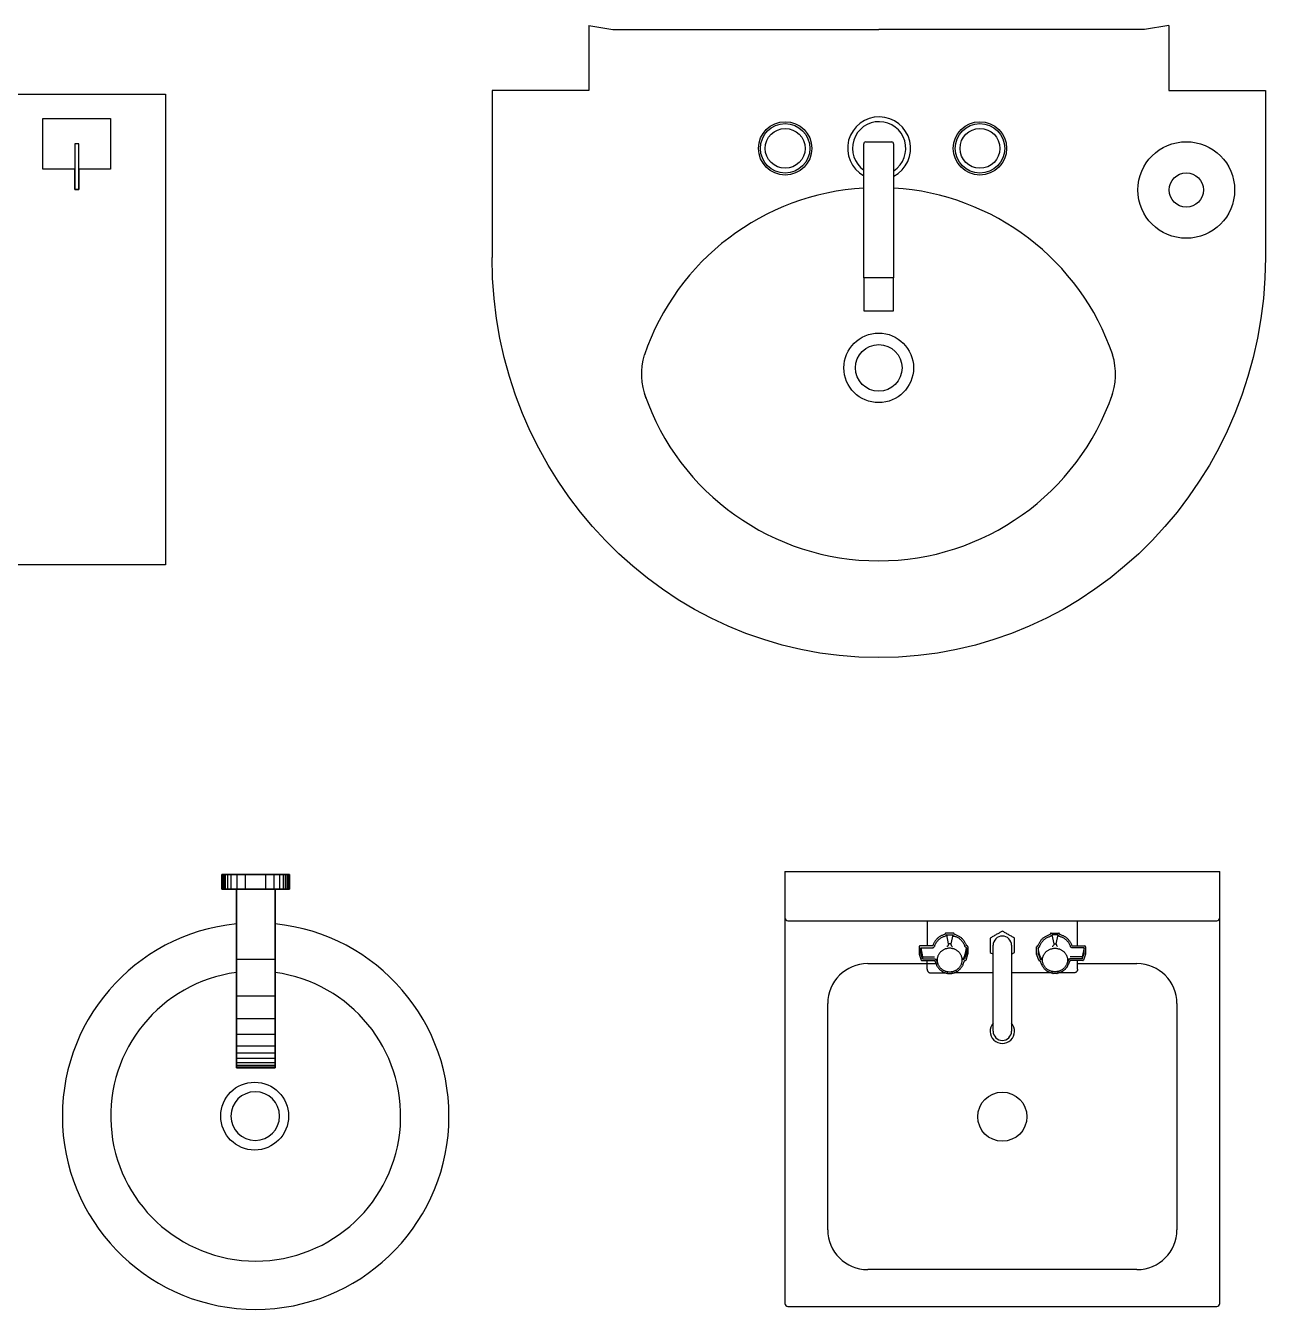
# Model space of a CAD drawing. Header units: inches. Extents: x -4148 to 3543, y 10663 to 18025.
# Drawn here: x 93 to 1376, y 15869 to 17198 of the extents above; entities that cross this region are included whole.
import ezdxf

# ---------------------------------------------------------------- set-up
doc = ezdxf.new("R2010")
doc.units = ezdxf.units.IN
doc.header["$MEASUREMENT"] = 0
doc.layers.add('freecads.com', color=7, linetype='Continuous')

msp = doc.modelspace()

# ---------------------------------------------------------------- linework, layer by layer
at = {"layer": 'freecads.com'}
for p, q in [((676, 17197.7), (701, 17193.7)), ((676, 17197.7), (676, 17130.7)), ((676, 17197.7), (701, 17193.7)), ((676, 17197.7), (676, 17130.7)), ((676, 17197.7), (701, 17193.7)), ((676, 17197.7), (676, 17130.7)), ((676, 17197.7), (701, 17193.7)), ((676, 17197.7), (676, 17130.7)), ((701, 17193.7), (976, 17193.7)), ((701, 17193.7), (976, 17193.7)), ((701, 17193.7), (976, 17193.7)), ((701, 17193.7), (976, 17193.7)), ((1251, 17193.7), (976, 17193.7)), ((1251, 17193.7), (976, 17193.7)), ((1251, 17193.7), (976, 17193.7)), ((1251, 17193.7), (976, 17193.7)), ((1276, 17197.7), (1251, 17193.7)), ((1276, 17197.7), (1251, 17193.7)), ((1276, 17197.7), (1251, 17193.7)), ((1276, 17197.7), (1251, 17193.7)), ((1276, 17197.7), (1276, 17130.7)), ((1276, 17197.7), (1276, 17130.7)), ((1276, 17197.7), (1276, 17130.7)), ((1276, 17197.7), (1276, 17130.7)), ((-1456.7, 17126.7), (238, 17126.7)), ((238, 17126.7), (238, 16639.5)), ((576, 17130.7), (576, 16957.6)), ((676, 17130.7), (576, 17130.7)), ((576, 17130.7), (576, 16957.6)), ((676, 17130.7), (576, 17130.7)), ((576, 17130.7), (576, 16957.6)), ((676, 17130.7), (576, 17130.7)), ((576, 17130.7), (576, 16957.6)), ((676, 17130.7), (576, 17130.7)), ((1276, 17130.7), (1376, 17130.7)), ((1276, 17130.7), (1376, 17130.7)), ((1276, 17130.7), (1376, 17130.7)), ((1276, 17130.7), (1376, 17130.7)), ((1376, 17130.7), (1376, 16957.6)), ((1376, 17130.7), (1376, 16957.6)), ((1376, 17130.7), (1376, 16957.6)), ((1376, 17130.7), (1376, 16957.6)), ((111.3, 17049.2, 0), (111.3, 17101.7, 0)), ((111.3, 17101.7, 0), (181.3, 17101.7, 0)), ((111.3, 17049.2, 0), (111.3, 17101.7, 0)), ((111.3, 17101.7, 0), (181.3, 17101.7, 0)), ((181.3, 17101.7, 0), (181.3, 17049.2, 0)), ((181.3, 17101.7, 0), (181.3, 17049.2, 0)), ((148.4, 17075.4, 0), (144.2, 17075.4, 0)), ((144.2, 17075.4, 0), (144.2, 17028.2, 0)), ((148.4, 17028.2, 0), (148.4, 17075.4, 0)), ((960.5, 16936.7), (960.5, 17075.4)), ((960.5, 16936.7), (960.5, 17075.4)), ((960.5, 16936.7), (960.5, 17075.4)), ((960.5, 16936.7), (960.5, 17075.4)), ((962.5, 17077.4), (989.4, 17077.4)), ((962.5, 17077.4), (989.4, 17077.4)), ((962.5, 17077.4), (989.4, 17077.4)), ((962.5, 17077.4), (989.4, 17077.4)), ((991.4, 17075.4), (991.4, 16936.7)), ((991.4, 17075.4), (991.4, 16936.7)), ((991.4, 17075.4), (991.4, 16936.7)), ((991.4, 17075.4), (991.4, 16936.7)), ((144.2, 17049.2, 0), (111.3, 17049.2, 0)), ((144.2, 17049.2, 0), (111.3, 17049.2, 0)), ((144.2, 17028.2, 0), (144.2, 17049.2, 0)), ((181.3, 17049.2, 0), (148.4, 17049.2, 0)), ((148.4, 17049.2, 0), (148.4, 17028.2, 0)), ((181.3, 17049.2, 0), (148.4, 17049.2, 0)), ((148.4, 17028.2, 0), (144.2, 17028.2, 0)), ((144.2, 17028.2, 0), (148.4, 17028.2, 0)), ((991.4, 16936.7), (960.5, 16936.7)), ((991.4, 16936.7), (960.5, 16936.7)), ((960.5, 16936.7), (960.5, 16902.7)), ((991.4, 16936.7), (960.5, 16936.7)), ((991.4, 16936.7), (960.5, 16936.7)), ((960.5, 16936.7), (960.5, 16902.7)), ((991.4, 16936.7), (960.5, 16936.7)), ((991.4, 16936.7), (960.5, 16936.7)), ((960.5, 16936.7), (960.5, 16902.7)), ((991.4, 16936.7), (960.5, 16936.7)), ((991.4, 16936.7), (960.5, 16936.7)), ((960.5, 16936.7), (960.5, 16902.7)), ((991.4, 16902.7), (991.4, 16936.7)), ((991.4, 16902.7), (991.4, 16936.7)), ((991.4, 16902.7), (991.4, 16936.7)), ((991.4, 16902.7), (991.4, 16936.7)), ((960.5, 16902.7), (991.4, 16902.7)), ((960.5, 16902.7), (991.4, 16902.7)), ((960.5, 16902.7), (991.4, 16902.7)), ((960.5, 16902.7), (991.4, 16902.7)), ((238, 16639.5), (-1456.7, 16639.5)), ((296.4, 16319.1), (296.4, 16304.1)), ((366.4, 16319.1), (296.4, 16319.1)), ((296.4, 16304.1), (296.4, 16319.1)), ((296.6, 16304.1), (296.6, 16319.1)), ((296.8, 16304.1), (296.8, 16319.1)), ((297.2, 16304.1), (297.2, 16319.1)), ((297.8, 16304.1), (297.8, 16319.1)), ((298.7, 16304.1), (298.7, 16319.1)), ((300.3, 16304.1), (300.3, 16319.1)), ((302.6, 16304.1), (302.6, 16319.1)), ((306.2, 16304.1), (306.2, 16319.1)), ((312.2, 16304.1), (312.2, 16319.1)), ((320.9, 16304.1), (320.9, 16319.1)), ((341.8, 16304.1), (341.8, 16319.1)), ((350.5, 16304.1), (350.5, 16319.1)), ((356.5, 16304.1), (356.5, 16319.1)), ((360.1, 16304.1), (360.1, 16319.1)), ((362.4, 16304.1), (362.4, 16319.1)), ((364, 16304.1), (364, 16319.1)), ((364.9, 16304.1), (364.9, 16319.1)), ((365.5, 16304.1), (365.5, 16319.1)), ((365.9, 16304.1), (365.9, 16319.1)), ((366.1, 16304.1), (366.1, 16319.1)), ((366.3, 16304.1), (366.3, 16319.1)), ((366.4, 16304.1), (366.4, 16319.1)), ((878.9, 16322.1), (1328.9, 16322.1)), ((878.9, 16322.1), (878.9, 15875.3)), ((1328.9, 15875.3), (1328.9, 16322.1)), ((296.4, 16304.1), (366.4, 16304.1)), ((351.4, 16304.1), (311.4, 16304.1)), ((311.4, 16304.1), (311.4, 16119.1)), ((351.4, 16119.1), (351.4, 16304.1)), ((882.1, 16271.3), (1325.7, 16271.3)), ((1026.1, 16271.3), (1026.1, 16264.3)), ((1026.1, 16264.3), (1026.1, 16245.2)), ((1181.7, 16264.3), (1181.7, 16271.3)), ((1181.7, 16245.2), (1181.7, 16264.3)), ((1033.4, 16248.7), (1033, 16248.1)), ((1033.7, 16249.3), (1033.4, 16248.7)), ((1034.1, 16249.9), (1033.7, 16249.3)), ((1034.5, 16250.5), (1034.1, 16249.9)), ((1034.9, 16251), (1034.5, 16250.5)), ((1035.4, 16251.6), (1034.9, 16251)), ((1035.4, 16248.7), (1035.1, 16248.1)), ((1035.9, 16252.1), (1035.4, 16251.6)), ((1035.9, 16249.2), (1035.4, 16248.7)), ((1036.4, 16252.6), (1035.9, 16252.1)), ((1036.3, 16249.8), (1035.9, 16249.2)), ((1036.8, 16250.3), (1036.3, 16249.8)), ((1036.9, 16253.1), (1036.4, 16252.6)), ((1037.2, 16250.9), (1036.8, 16250.3)), ((1037.4, 16253.6), (1036.9, 16253.1)), ((1037.8, 16251.4), (1037.2, 16250.9)), ((1038, 16254), (1037.4, 16253.6)), ((1038.3, 16251.9), (1037.8, 16251.4)), ((1038.6, 16254.5), (1038, 16254)), ((1038.9, 16252.3), (1038.3, 16251.9)), ((1039.2, 16254.9), (1038.6, 16254.5)), ((1039.4, 16252.8), (1038.9, 16252.3)), ((1039.8, 16255.2), (1039.2, 16254.9)), ((1040, 16253.2), (1039.4, 16252.8)), ((1040.4, 16255.6), (1039.8, 16255.2)), ((1040.7, 16253.5), (1040, 16253.2)), ((1041.1, 16255.9), (1040.4, 16255.6)), ((1041.3, 16253.9), (1040.7, 16253.5)), ((1041.8, 16256.2), (1041.1, 16255.9)), ((1041.9, 16254.2), (1041.3, 16253.9)), ((1042.4, 16256.5), (1041.8, 16256.2)), ((1042.6, 16254.5), (1041.9, 16254.2)), ((1043.1, 16256.8), (1042.4, 16256.5)), ((1043.3, 16254.8), (1042.6, 16254.5)), ((1043.8, 16257), (1043.1, 16256.8)), ((1044, 16255.1), (1043.3, 16254.8)), ((1044.2, 16257.1), (1043.8, 16257)), ((1044.7, 16255.3), (1044, 16255.1)), ((1044.3, 16257.2), (1044.2, 16257.1)), ((1044.2, 16257.1), (1044.2, 16257.1)), ((1044.5, 16257.2), (1044.3, 16257.2)), ((1044.6, 16257.3), (1044.5, 16257.2)), ((1044.7, 16257.5), (1044.6, 16257.4)), ((1044.6, 16257.4), (1044.6, 16257.3)), ((1044.7, 16257.8), (1044.7, 16257.7)), ((1044.7, 16257.7), (1044.7, 16257.7)), ((1044.7, 16257.7), (1044.7, 16257.5)), ((1045, 16255.4), (1044.7, 16255.3)), ((1045.3, 16255.5), (1045, 16255.4)), ((1045.6, 16255.7), (1045.3, 16255.5)), ((1053.3, 16258.6), (1045.5, 16258.6)), ((1045.9, 16256), (1045.6, 16255.7)), ((1046.1, 16256.3), (1045.9, 16256)), ((1046.2, 16256.6), (1046.1, 16256.3)), ((1046.3, 16256.7), (1046.2, 16256.6)), ((1048.3, 16247.3), (1046.3, 16256.7)), ((1046.3, 16256.7), (1052.6, 16256.7)), ((1052.6, 16256.7), (1050.5, 16247.3)), ((1052.6, 16256.7), (1052.6, 16256.6)), ((1052.6, 16256.6), (1052.7, 16256.3)), ((1052.7, 16256.3), (1053, 16256)), ((1053, 16256), (1053.2, 16255.7)), ((1053.2, 16255.7), (1053.5, 16255.5)), ((1053.5, 16255.5), (1053.8, 16255.4)), ((1053.8, 16255.4), (1054.1, 16255.3)), ((1054.1, 16257.7), (1054.1, 16257.8)), ((1054.1, 16257.5), (1054.1, 16257.7)), ((1054.1, 16257.7), (1054.1, 16257.7)), ((1054.2, 16257.4), (1054.1, 16257.5)), ((1054.8, 16255.1), (1054.1, 16255.3)), ((1054.3, 16257.3), (1054.2, 16257.4)), ((1054.3, 16257.2), (1054.3, 16257.3)), ((1054.5, 16257.2), (1054.3, 16257.2)), ((1054.6, 16257.1), (1054.5, 16257.2)), ((1055.2, 16256.9), (1054.6, 16257.1)), ((1054.6, 16257.1), (1054.6, 16257.1)), ((1055.5, 16254.8), (1054.8, 16255.1)), ((1055.9, 16256.7), (1055.2, 16256.9)), ((1056.2, 16254.5), (1055.5, 16254.8)), ((1056.6, 16256.4), (1055.9, 16256.7)), ((1056.9, 16254.2), (1056.2, 16254.5)), ((1057.2, 16256.1), (1056.6, 16256.4)), ((1057.5, 16253.9), (1056.9, 16254.2)), ((1057.9, 16255.8), (1057.2, 16256.1)), ((1058.2, 16253.5), (1057.5, 16253.9)), ((1058.5, 16255.5), (1057.9, 16255.8)), ((1058.8, 16253.2), (1058.2, 16253.5)), ((1059.2, 16255.1), (1058.5, 16255.5)), ((1059.4, 16252.8), (1058.8, 16253.2)), ((1059.8, 16254.8), (1059.2, 16255.1)), ((1060, 16252.3), (1059.4, 16252.8)), ((1060.4, 16254.3), (1059.8, 16254.8)), ((1060.5, 16251.9), (1060, 16252.3)), ((1060.9, 16253.9), (1060.4, 16254.3)), ((1061.1, 16251.4), (1060.5, 16251.9)), ((1061.5, 16253.5), (1060.9, 16253.9)), ((1061.6, 16250.9), (1061.1, 16251.4)), ((1062, 16253), (1061.5, 16253.5)), ((1062.1, 16250.3), (1061.6, 16250.9)), ((1062.6, 16252.5), (1062, 16253)), ((1062.5, 16249.8), (1062.1, 16250.3)), ((1063, 16249.2), (1062.5, 16249.8)), ((1063.1, 16252), (1062.6, 16252.5)), ((1063.4, 16248.7), (1063, 16249.2)), ((1063.5, 16251.5), (1063.1, 16252)), ((1063.7, 16248.1), (1063.4, 16248.7)), ((1064, 16250.9), (1063.5, 16251.5)), ((1064.4, 16250.3), (1064, 16250.9)), ((1064.8, 16249.8), (1064.4, 16250.3)), ((1065.2, 16249.2), (1064.8, 16249.8)), ((1065.5, 16248.6), (1065.2, 16249.2)), ((1065.9, 16247.9), (1065.5, 16248.6)), ((1091.9, 16253.7), (1091.2, 16253.2)), ((1091.2, 16253.2), (1091.2, 16245.9)), ((1092.7, 16254.1), (1091.9, 16253.7)), ((1093.5, 16254.6), (1092.7, 16254.1)), ((1094.2, 16255), (1093.5, 16254.6)), ((1095.1, 16255.5), (1094.2, 16255)), ((1095.9, 16256), (1095.1, 16255.5)), ((1096.7, 16256.4), (1095.9, 16256)), ((1097.5, 16256.9), (1096.7, 16256.4)), ((1098.3, 16257.4), (1097.5, 16256.9)), ((1099.1, 16257.8), (1098.3, 16257.4)), ((1099.8, 16258.2), (1099.1, 16257.8)), ((1100.5, 16258.6), (1099.8, 16258.2)), ((1101.2, 16259), (1100.5, 16258.6)), ((1101.9, 16259.4), (1101.2, 16259)), ((1102.6, 16259.8), (1101.9, 16259.4)), ((1103.9, 16260.6), (1102.6, 16259.8)), ((1104.6, 16260.1), (1103.9, 16260.6)), ((1105.4, 16259.7), (1104.6, 16260.1)), ((1106.2, 16259.3), (1105.4, 16259.7)), ((1106.9, 16258.8), (1106.2, 16259.3)), ((1107.8, 16258.3), (1106.9, 16258.8)), ((1108.6, 16257.9), (1107.8, 16258.3)), ((1109.4, 16257.4), (1108.6, 16257.9)), ((1110.2, 16256.9), (1109.4, 16257.4)), ((1111, 16256.4), (1110.2, 16256.9)), ((1111.8, 16256), (1111, 16256.4)), ((1112.5, 16255.6), (1111.8, 16256)), ((1113.2, 16255.2), (1112.5, 16255.6)), ((1113.9, 16254.8), (1113.2, 16255.2)), ((1114.6, 16254.4), (1113.9, 16254.8)), ((1115.3, 16254), (1114.6, 16254.4)), ((1116.6, 16253.2), (1115.3, 16254)), ((1116.6, 16245.9), (1116.6, 16253.2)), ((1141.9, 16247.9), (1142.2, 16248.6)), ((1142.2, 16248.6), (1142.6, 16249.2)), ((1142.6, 16249.2), (1143, 16249.8)), ((1143, 16249.8), (1143.4, 16250.3)), ((1143.4, 16250.3), (1143.8, 16250.9)), ((1143.8, 16250.9), (1144.2, 16251.5)), ((1144, 16248.1), (1144.4, 16248.7)), ((1144.2, 16251.5), (1144.7, 16252)), ((1144.4, 16248.7), (1144.8, 16249.2)), ((1144.7, 16252), (1145.2, 16252.5)), ((1144.8, 16249.2), (1145.3, 16249.8)), ((1145.2, 16252.5), (1145.7, 16253)), ((1145.3, 16249.8), (1145.7, 16250.3)), ((1145.7, 16253), (1146.3, 16253.5)), ((1145.7, 16250.3), (1146.2, 16250.9)), ((1146.2, 16250.9), (1146.7, 16251.4)), ((1146.3, 16253.5), (1146.8, 16253.9)), ((1146.7, 16251.4), (1147.3, 16251.9)), ((1146.8, 16253.9), (1147.4, 16254.3)), ((1147.3, 16251.9), (1147.8, 16252.3)), ((1147.4, 16254.3), (1148, 16254.8)), ((1147.8, 16252.3), (1148.4, 16252.8)), ((1148, 16254.8), (1148.6, 16255.1)), ((1148.4, 16252.8), (1149, 16253.2)), ((1148.6, 16255.1), (1149.3, 16255.5)), ((1149, 16253.2), (1149.6, 16253.5)), ((1149.3, 16255.5), (1149.9, 16255.8)), ((1149.6, 16253.5), (1150.3, 16253.9)), ((1149.9, 16255.8), (1150.6, 16256.1)), ((1150.3, 16253.9), (1150.9, 16254.2)), ((1150.6, 16256.1), (1151.2, 16256.4)), ((1150.9, 16254.2), (1151.6, 16254.5)), ((1151.2, 16256.4), (1151.9, 16256.7)), ((1151.6, 16254.5), (1152.3, 16254.8)), ((1151.9, 16256.7), (1152.6, 16256.9)), ((1152.3, 16254.8), (1153, 16255.1)), ((1152.6, 16256.9), (1153.2, 16257.1)), ((1153, 16255.1), (1153.7, 16255.3)), ((1153.2, 16257.1), (1153.3, 16257.2)), ((1153.2, 16257.1), (1153.2, 16257.1)), ((1153.3, 16257.2), (1153.4, 16257.2)), ((1153.4, 16257.2), (1153.5, 16257.3)), ((1153.5, 16257.3), (1153.6, 16257.4)), ((1153.6, 16257.4), (1153.7, 16257.5)), ((1153.7, 16257.7), (1153.7, 16257.8)), ((1153.7, 16257.5), (1153.7, 16257.7)), ((1153.7, 16257.7), (1153.7, 16257.7)), ((1154, 16255.4), (1153.7, 16255.3)), ((1154.2, 16255.5), (1154, 16255.4)), ((1154.5, 16255.7), (1154.2, 16255.5)), ((1154.4, 16258.6), (1162.3, 16258.6)), ((1154.8, 16256), (1154.5, 16255.7)), ((1155, 16256.3), (1154.8, 16256)), ((1155.2, 16256.6), (1155, 16256.3)), ((1155.2, 16256.7), (1157.3, 16247.3)), ((1161.5, 16256.7), (1155.2, 16256.7)), ((1155.2, 16256.7), (1155.2, 16256.6)), ((1159.5, 16247.3), (1161.5, 16256.7)), ((1161.5, 16256.7), (1161.5, 16256.6)), ((1161.5, 16256.6), (1161.7, 16256.3)), ((1161.7, 16256.3), (1161.9, 16256)), ((1161.9, 16256), (1162.2, 16255.7)), ((1162.2, 16255.7), (1162.5, 16255.5)), ((1162.5, 16255.5), (1162.8, 16255.4)), ((1162.8, 16255.4), (1163.1, 16255.3)), ((1163.1, 16257.8), (1163.1, 16257.7)), ((1163.1, 16257.7), (1163.1, 16257.7)), ((1163.1, 16257.7), (1163.1, 16257.5)), ((1163.1, 16257.5), (1163.1, 16257.4)), ((1163.1, 16257.4), (1163.2, 16257.3)), ((1163.1, 16255.3), (1163.8, 16255.1)), ((1163.2, 16257.3), (1163.3, 16257.2)), ((1163.3, 16257.2), (1163.4, 16257.2)), ((1163.4, 16257.2), (1163.6, 16257.1)), ((1163.6, 16257.1), (1164, 16257)), ((1163.6, 16257.1), (1163.6, 16257.1)), ((1163.8, 16255.1), (1164.5, 16254.8)), ((1164, 16257), (1164.7, 16256.8)), ((1164.5, 16254.8), (1165.2, 16254.5)), ((1164.7, 16256.8), (1165.3, 16256.5)), ((1165.2, 16254.5), (1165.8, 16254.2)), ((1165.3, 16256.5), (1166, 16256.2)), ((1165.8, 16254.2), (1166.5, 16253.9)), ((1166, 16256.2), (1166.7, 16255.9)), ((1166.5, 16253.9), (1167.1, 16253.5)), ((1166.7, 16255.9), (1167.3, 16255.6)), ((1167.1, 16253.5), (1167.7, 16253.2)), ((1167.3, 16255.6), (1168, 16255.2)), ((1167.7, 16253.2), (1168.3, 16252.8)), ((1168, 16255.2), (1168.6, 16254.9)), ((1168.3, 16252.8), (1168.9, 16252.3)), ((1168.6, 16254.9), (1169.2, 16254.5)), ((1168.9, 16252.3), (1169.5, 16251.9)), ((1169.2, 16254.5), (1169.8, 16254)), ((1169.5, 16251.9), (1170, 16251.4)), ((1169.8, 16254), (1170.3, 16253.6)), ((1170, 16251.4), (1170.5, 16250.9)), ((1170.3, 16253.6), (1170.9, 16253.1)), ((1170.5, 16250.9), (1171, 16250.3)), ((1170.9, 16253.1), (1171.4, 16252.6)), ((1171, 16250.3), (1171.5, 16249.8)), ((1171.4, 16252.6), (1171.9, 16252.1)), ((1171.5, 16249.8), (1171.9, 16249.2)), ((1171.9, 16252.1), (1172.4, 16251.6)), ((1171.9, 16249.2), (1172.3, 16248.7)), ((1172.3, 16248.7), (1172.7, 16248.1)), ((1172.4, 16251.6), (1172.8, 16251)), ((1172.8, 16251), (1173.3, 16250.5)), ((1173.3, 16250.5), (1173.7, 16249.9)), ((1173.7, 16249.9), (1174.1, 16249.3)), ((1174.1, 16249.3), (1174.4, 16248.7)), ((1174.4, 16248.7), (1174.8, 16248.1)), ((1017.7, 16244.4), (1017.7, 16237)), ((1017.8, 16236.8), (1019.9, 16230.6)), ((1031.3, 16245.2), (1018.5, 16245.2)), ((1019.4, 16243.3), (1031.4, 16243.3)), ((1019.4, 16243.3), (1021.3, 16233.8)), ((1019.4, 16237.6), (1019.4, 16243.3)), ((1021.3, 16231.8), (1019.4, 16237.6)), ((1031.4, 16245.2), (1031.3, 16245.2)), ((1031.5, 16245.2), (1031.4, 16245.2)), ((1031.4, 16243.3), (1031.8, 16243.3)), ((1031.6, 16245.2), (1031.5, 16245.2)), ((1031.8, 16245.3), (1031.6, 16245.2)), ((1031.9, 16245.4), (1031.8, 16245.3)), ((1031.8, 16243.3), (1032.2, 16243.4)), ((1032, 16245.6), (1031.9, 16245.5)), ((1031.9, 16245.5), (1031.9, 16245.4)), ((1032.2, 16246.2), (1032, 16245.6)), ((1032, 16245.6), (1032, 16245.6)), ((1032.4, 16246.8), (1032.2, 16246.2)), ((1032.2, 16243.4), (1032.5, 16243.6)), ((1032.7, 16247.5), (1032.4, 16246.8)), ((1032.5, 16243.6), (1032.8, 16243.8)), ((1033, 16248.1), (1032.7, 16247.5)), ((1032.8, 16243.8), (1033.1, 16244)), ((1033.1, 16244), (1033.4, 16244.3)), ((1033.4, 16244.3), (1033.5, 16244.6)), ((1033.5, 16244.6), (1033.6, 16244.8)), ((1033.8, 16245.5), (1033.6, 16244.8)), ((1034.1, 16246.2), (1033.8, 16245.5)), ((1034.4, 16246.8), (1034.1, 16246.2)), ((1034.7, 16247.4), (1034.4, 16246.8)), ((1035.1, 16248.1), (1034.7, 16247.4)), ((1037.2, 16234.9), (1037, 16234.3)), ((1037.5, 16235.4), (1037.2, 16234.9)), ((1037.8, 16236), (1037.5, 16235.4)), ((1038.1, 16236.6), (1037.8, 16236)), ((1038.4, 16237.1), (1038.1, 16236.6)), ((1038.8, 16237.6), (1038.4, 16237.1)), ((1039.2, 16238.1), (1038.8, 16237.6)), ((1039.6, 16238.6), (1039.2, 16238.1)), ((1040, 16239), (1039.6, 16238.6)), ((1040.5, 16239.5), (1040, 16239)), ((1041, 16239.9), (1040.5, 16239.5)), ((1041.5, 16240.3), (1041, 16239.9)), ((1042, 16240.6), (1041.5, 16240.3)), ((1042.5, 16241), (1042, 16240.6)), ((1043.1, 16241.3), (1042.5, 16241)), ((1043.7, 16241.6), (1043.1, 16241.3)), ((1044.3, 16241.8), (1043.7, 16241.6)), ((1044.9, 16242.1), (1044.3, 16241.8)), ((1045.5, 16242.3), (1044.9, 16242.1)), ((1046.2, 16242.4), (1045.5, 16242.3)), ((1046.8, 16242.6), (1046.2, 16242.4)), ((1047, 16244.8), (1046.6, 16244.5)), ((1046.6, 16244.5), (1046.6, 16244.5)), ((1047.4, 16242.7), (1046.8, 16242.6)), ((1047.2, 16245.1), (1047, 16244.8)), ((1047.5, 16245.4), (1047.2, 16245.1)), ((1048.1, 16242.8), (1047.4, 16242.7)), ((1047.8, 16245.8), (1047.5, 16245.4)), ((1048, 16246.3), (1047.8, 16245.8)), ((1048.1, 16246.6), (1048, 16246.3)), ((1048.2, 16246.9), (1048.1, 16246.6)), ((1048.7, 16242.8), (1048.1, 16242.8)), ((1048.3, 16247.3), (1048.2, 16246.9)), ((1050.5, 16247.3), (1048.3, 16247.3)), ((1049.4, 16242.8), (1048.7, 16242.8)), ((1050.1, 16242.8), (1049.4, 16242.8)), ((1050.7, 16242.8), (1050.1, 16242.8)), ((1050.5, 16247.3), (1050.6, 16246.9)), ((1050.6, 16246.9), (1050.7, 16246.6)), ((1050.7, 16246.6), (1050.8, 16246.3)), ((1051.4, 16242.7), (1050.7, 16242.8)), ((1050.8, 16246.3), (1051, 16245.8)), ((1051, 16245.8), (1051.3, 16245.4)), ((1051.3, 16245.4), (1051.6, 16245.1)), ((1052, 16242.6), (1051.4, 16242.7)), ((1051.6, 16245.1), (1051.9, 16244.8)), ((1051.9, 16244.8), (1052.2, 16244.5)), ((1052.7, 16242.4), (1052, 16242.6)), ((1052.2, 16244.5), (1052.2, 16244.5)), ((1053.3, 16242.3), (1052.7, 16242.4)), ((1053.9, 16242.1), (1053.3, 16242.3)), ((1054.5, 16241.8), (1053.9, 16242.1)), ((1055.1, 16241.6), (1054.5, 16241.8)), ((1055.7, 16241.3), (1055.1, 16241.6)), ((1056.3, 16241), (1055.7, 16241.3)), ((1056.8, 16240.6), (1056.3, 16241)), ((1057.3, 16240.3), (1056.8, 16240.6)), ((1057.9, 16239.9), (1057.3, 16240.3)), ((1058.3, 16239.5), (1057.9, 16239.9)), ((1058.8, 16239), (1058.3, 16239.5)), ((1059.2, 16238.6), (1058.8, 16239)), ((1059.7, 16238.1), (1059.2, 16238.6)), ((1060, 16237.6), (1059.7, 16238.1)), ((1060.4, 16237.1), (1060, 16237.6)), ((1060.7, 16236.6), (1060.4, 16237.1)), ((1061, 16236), (1060.7, 16236.6)), ((1061.3, 16235.4), (1061, 16236)), ((1061.6, 16234.9), (1061.3, 16235.4)), ((1061.8, 16234.3), (1061.6, 16234.9)), ((1064.1, 16247.4), (1063.7, 16248.1)), ((1064.4, 16246.8), (1064.1, 16247.4)), ((1064.7, 16246.2), (1064.4, 16246.8)), ((1065, 16245.5), (1064.7, 16246.2)), ((1064.7, 16234.7), (1065, 16235.3)), ((1066.7, 16237.5), (1064.8, 16231.8)), ((1065.2, 16244.8), (1065, 16245.5)), ((1065, 16235.3), (1065.2, 16236)), ((1065.3, 16244.6), (1065.2, 16244.8)), ((1065.5, 16244.3), (1065.3, 16244.6)), ((1065.3, 16236.2), (1066, 16239.6)), ((1065.7, 16244), (1065.5, 16244.3)), ((1066, 16243.8), (1065.7, 16244)), ((1066.2, 16247.3), (1065.9, 16247.9)), ((1066.3, 16243.6), (1066, 16243.8)), ((1066, 16239.6), (1066.7, 16243.4)), ((1066.4, 16246.7), (1066.2, 16247.3)), ((1066.7, 16243.4), (1066.3, 16243.6)), ((1066.3, 16230.6), (1068.3, 16236.8)), ((1066.7, 16246), (1066.4, 16246.7)), ((1066.8, 16245.6), (1066.7, 16246)), ((1066.7, 16243.4), (1066.7, 16243.4)), ((1066.7, 16243.4), (1066.7, 16237.5)), ((1066.9, 16245.5), (1066.8, 16245.6)), ((1066.8, 16245.6), (1066.8, 16245.6)), ((1067, 16245.4), (1066.9, 16245.5)), ((1067.1, 16245.3), (1067, 16245.4)), ((1067.2, 16245.2), (1067.1, 16245.3)), ((1067.3, 16245.2), (1067.2, 16245.2)), ((1067.5, 16245.2), (1067.3, 16245.2)), ((1067.6, 16245.2), (1067.5, 16245.2)), ((1067.5, 16245.2), (1067.5, 16245.2)), ((1068.4, 16237), (1068.4, 16244.4)), ((1091.2, 16245.9), (1091.2, 16238.6)), ((1091.2, 16238.6), (1092.5, 16237.8)), ((1092.5, 16237.8), (1093.2, 16237.4)), ((1093.2, 16237.4), (1093.8, 16237)), ((1093.8, 16237), (1094.4, 16236.7)), ((1094.4, 16157), (1094.4, 16245.9)), ((1113.4, 16245.9), (1113.4, 16157)), ((1113.4, 16236.7), (1113.5, 16236.8)), ((1113.5, 16236.8), (1114.3, 16237.3)), ((1114.3, 16237.3), (1114.7, 16237.5)), ((1114.7, 16237.5), (1115.1, 16237.7)), ((1115.1, 16237.7), (1115.8, 16238.1)), ((1115.8, 16238.1), (1116.6, 16238.6)), ((1116.6, 16238.6), (1116.6, 16245.9)), ((1139.4, 16237), (1139.4, 16244.4)), ((1141.5, 16230.6), (1139.4, 16236.8)), ((1140.2, 16245.2), (1140.3, 16245.2)), ((1140.3, 16245.2), (1140.3, 16245.2)), ((1140.3, 16245.2), (1140.4, 16245.2)), ((1140.4, 16245.2), (1140.6, 16245.2)), ((1140.6, 16245.2), (1140.7, 16245.3)), ((1140.7, 16245.3), (1140.8, 16245.4)), ((1140.8, 16245.4), (1140.9, 16245.5)), ((1140.9, 16245.5), (1141, 16245.6)), ((1141, 16245.6), (1141.1, 16246)), ((1141, 16245.6), (1141, 16245.6)), ((1141, 16243.4), (1141.1, 16243.4)), ((1141.8, 16239.6), (1141, 16243.4)), ((1141, 16243.4), (1141, 16237.5)), ((1141, 16237.5), (1143, 16231.8)), ((1141.1, 16246), (1141.4, 16246.7)), ((1141.1, 16243.4), (1141.5, 16243.6)), ((1141.4, 16246.7), (1141.6, 16247.3)), ((1141.5, 16243.6), (1141.8, 16243.8)), ((1141.6, 16247.3), (1141.9, 16247.9)), ((1141.8, 16243.8), (1142.1, 16244)), ((1142.5, 16236.2), (1141.8, 16239.6)), ((1142.1, 16244), (1142.3, 16244.3)), ((1142.3, 16244.3), (1142.5, 16244.6)), ((1142.5, 16244.6), (1142.6, 16244.8)), ((1142.6, 16244.8), (1142.8, 16245.5)), ((1142.8, 16235.3), (1142.6, 16236)), ((1142.8, 16245.5), (1143.1, 16246.2)), ((1143.1, 16234.7), (1142.8, 16235.3)), ((1143.1, 16246.2), (1143.4, 16246.8)), ((1143.4, 16246.8), (1143.7, 16247.4)), ((1143.7, 16247.4), (1144, 16248.1)), ((1146, 16234.3), (1146.2, 16234.9)), ((1146.2, 16234.9), (1146.5, 16235.4)), ((1146.5, 16235.4), (1146.7, 16236)), ((1146.7, 16236), (1147, 16236.6)), ((1147, 16236.6), (1147.4, 16237.1)), ((1147.4, 16237.1), (1147.7, 16237.6)), ((1147.7, 16237.6), (1148.1, 16238.1)), ((1148.1, 16238.1), (1148.5, 16238.6)), ((1148.5, 16238.6), (1149, 16239)), ((1149, 16239), (1149.4, 16239.5)), ((1149.4, 16239.5), (1149.9, 16239.9)), ((1149.9, 16239.9), (1150.4, 16240.3)), ((1150.4, 16240.3), (1151, 16240.6)), ((1151, 16240.6), (1151.5, 16241)), ((1151.5, 16241), (1152.1, 16241.3)), ((1152.1, 16241.3), (1152.7, 16241.6)), ((1152.7, 16241.6), (1153.3, 16241.8)), ((1153.3, 16241.8), (1153.9, 16242.1)), ((1153.9, 16242.1), (1154.5, 16242.3)), ((1154.5, 16242.3), (1155.1, 16242.4)), ((1155.1, 16242.4), (1155.8, 16242.6)), ((1155.9, 16244.8), (1155.6, 16244.5)), ((1155.6, 16244.5), (1155.6, 16244.5)), ((1155.8, 16242.6), (1156.4, 16242.7)), ((1156.2, 16245.1), (1155.9, 16244.8)), ((1156.5, 16245.4), (1156.2, 16245.1)), ((1156.4, 16242.7), (1157.1, 16242.8)), ((1156.7, 16245.8), (1156.5, 16245.4)), ((1157, 16246.3), (1156.7, 16245.8)), ((1157.1, 16246.6), (1157, 16246.3)), ((1157.2, 16246.9), (1157.1, 16246.6)), ((1157.1, 16242.8), (1157.7, 16242.8)), ((1157.3, 16247.3), (1157.2, 16246.9)), ((1157.3, 16247.3), (1159.5, 16247.3)), ((1157.7, 16242.8), (1158.4, 16242.8)), ((1158.4, 16242.8), (1159, 16242.8)), ((1159, 16242.8), (1159.7, 16242.8)), ((1159.5, 16247.3), (1159.6, 16246.9)), ((1159.6, 16246.9), (1159.6, 16246.6)), ((1159.6, 16246.6), (1159.8, 16246.3)), ((1159.7, 16242.8), (1160.3, 16242.7)), ((1159.8, 16246.3), (1160, 16245.8)), ((1160, 16245.8), (1160.3, 16245.4)), ((1160.3, 16245.4), (1160.5, 16245.1)), ((1160.3, 16242.7), (1161, 16242.6)), ((1160.5, 16245.1), (1160.8, 16244.8)), ((1160.8, 16244.8), (1161.1, 16244.5)), ((1161, 16242.6), (1161.6, 16242.4)), ((1161.1, 16244.5), (1161.1, 16244.5)), ((1161.6, 16242.4), (1162.3, 16242.3)), ((1162.3, 16242.3), (1162.9, 16242.1)), ((1162.9, 16242.1), (1163.5, 16241.8)), ((1163.5, 16241.8), (1164.1, 16241.6)), ((1164.1, 16241.6), (1164.7, 16241.3)), ((1164.7, 16241.3), (1165.2, 16241)), ((1165.2, 16241), (1165.8, 16240.6)), ((1165.8, 16240.6), (1166.3, 16240.3)), ((1166.3, 16240.3), (1166.8, 16239.9)), ((1166.8, 16239.9), (1167.3, 16239.5)), ((1167.3, 16239.5), (1167.8, 16239)), ((1167.8, 16239), (1168.2, 16238.6)), ((1168.2, 16238.6), (1168.6, 16238.1)), ((1168.6, 16238.1), (1169, 16237.6)), ((1169, 16237.6), (1169.4, 16237.1)), ((1169.4, 16237.1), (1169.7, 16236.6)), ((1169.7, 16236.6), (1170, 16236)), ((1170, 16236), (1170.3, 16235.4)), ((1170.3, 16235.4), (1170.5, 16234.9)), ((1170.5, 16234.9), (1170.7, 16234.3)), ((1172.7, 16248.1), (1173.1, 16247.4)), ((1173.1, 16247.4), (1173.4, 16246.8)), ((1173.4, 16246.8), (1173.7, 16246.2)), ((1173.7, 16246.2), (1173.9, 16245.5)), ((1173.9, 16245.5), (1174.2, 16244.8)), ((1174.3, 16244.6), (1174.2, 16244.8)), ((1174.4, 16244.3), (1174.3, 16244.6)), ((1174.7, 16244), (1174.4, 16244.3)), ((1174.9, 16243.8), (1174.7, 16244)), ((1174.8, 16248.1), (1175.1, 16247.5)), ((1175.3, 16243.6), (1174.9, 16243.8)), ((1175.1, 16247.5), (1175.3, 16246.8)), ((1175.3, 16246.8), (1175.6, 16246.2)), ((1175.6, 16243.4), (1175.3, 16243.6)), ((1175.6, 16246.2), (1175.8, 16245.6)), ((1176, 16243.3), (1175.6, 16243.4)), ((1175.8, 16245.6), (1175.8, 16245.6)), ((1175.8, 16245.6), (1175.8, 16245.5)), ((1175.8, 16245.5), (1175.9, 16245.4)), ((1175.9, 16245.4), (1176, 16245.3)), ((1176, 16245.3), (1176.1, 16245.2)), ((1176.4, 16243.3), (1176, 16243.3)), ((1176.1, 16245.2), (1176.3, 16245.2)), ((1176.3, 16245.2), (1176.4, 16245.2)), ((1176.4, 16245.2), (1176.5, 16245.2)), ((1188.4, 16243.3), (1176.4, 16243.3)), ((1176.5, 16245.2), (1189.3, 16245.2)), ((1188.4, 16243.3), (1186.5, 16233.8)), ((1186.5, 16231.8), (1188.4, 16237.6)), ((1190, 16236.8), (1187.9, 16230.6)), ((1188.4, 16237.6), (1188.4, 16243.3)), ((1190.1, 16244.4), (1190.1, 16237)), ((311.4, 16231.4), (351.4, 16231.4)), ((964.6, 16226.9), (1035.2, 16226.9)), ((1020.6, 16230), (1033.8, 16230)), ((1021.3, 16233.8), (1033.6, 16233.8)), ((1021.3, 16233.8), (1021.3, 16231.8)), ((1021.3, 16231.8), (1033.6, 16231.8)), ((1026.1, 16223.1), (1026.1, 16230)), ((1026.1, 16221.2), (1026.1, 16223.1)), ((1033.6, 16231.8), (1033.7, 16231.8)), ((1033.7, 16231.8), (1034, 16231.8)), ((1033.8, 16230), (1033.9, 16230)), ((1033.9, 16230), (1034, 16230)), ((1034, 16231.8), (1034.4, 16231.7)), ((1034, 16230), (1034.2, 16230)), ((1034.2, 16230), (1034.2, 16229.9)), ((1034.2, 16229.9), (1035.8, 16225.8)), ((1034.4, 16231.7), (1034.7, 16231.5)), ((1034.7, 16231.5), (1035, 16231.4)), ((1035, 16231.4), (1035.3, 16231.1)), ((1035.3, 16231.1), (1035.6, 16230.7)), ((1035.6, 16230.7), (1037.2, 16226.5)), ((1036, 16225.4), (1035.8, 16225.8)), ((1036.2, 16224.8), (1036, 16225.4)), ((1036.5, 16224.2), (1036.2, 16224.8)), ((1036.5, 16231.3), (1036.4, 16230.6)), ((1036.4, 16230.6), (1036.5, 16230)), ((1036.6, 16232.5), (1036.5, 16231.9)), ((1036.5, 16231.9), (1036.5, 16231.3)), ((1036.5, 16230), (1036.5, 16229.4)), ((1036.5, 16229.4), (1036.6, 16228.8)), ((1036.6, 16224.1), (1036.5, 16224.2)), ((1036.7, 16233.1), (1036.6, 16232.5)), ((1036.6, 16228.8), (1036.7, 16228.2)), ((1036.6, 16224.1), (1036.7, 16223.9)), ((1036.9, 16233.7), (1036.7, 16233.1)), ((1036.7, 16228.2), (1036.9, 16227.6)), ((1036.7, 16223.9), (1037, 16223.4)), ((1037, 16234.3), (1036.9, 16233.7)), ((1036.9, 16227.6), (1037, 16227)), ((1037, 16227), (1037.2, 16226.4)), ((1037, 16223.4), (1037.4, 16222.8)), ((1037.2, 16226.4), (1037.5, 16225.8)), ((1037.4, 16222.8), (1037.8, 16222.3)), ((1037.5, 16225.8), (1037.8, 16225.3)), ((1037.8, 16225.3), (1038.1, 16224.7)), ((1037.8, 16222.3), (1038.2, 16221.8)), ((1038.1, 16224.7), (1038.4, 16224.2)), ((1038.2, 16221.8), (1038.6, 16221.4)), ((1038.4, 16224.2), (1038.8, 16223.7)), ((1038.8, 16223.7), (1039.2, 16223.2)), ((1039.2, 16223.2), (1039.6, 16222.7)), ((1039.6, 16222.7), (1040, 16222.3)), ((1040, 16222.3), (1040.5, 16221.8)), ((1040.5, 16221.8), (1041, 16221.4)), ((1057.9, 16221.4), (1058.3, 16221.8)), ((1058.3, 16221.8), (1058.8, 16222.3)), ((1058.8, 16222.3), (1059.2, 16222.7)), ((1059.2, 16222.7), (1059.7, 16223.2)), ((1059.7, 16223.2), (1060, 16223.7)), ((1060, 16223.7), (1060.4, 16224.2)), ((1060.2, 16221.3), (1060.6, 16221.8)), ((1060.4, 16224.2), (1060.7, 16224.7)), ((1060.6, 16221.8), (1061, 16222.3)), ((1060.7, 16224.7), (1061, 16225.3)), ((1061, 16225.3), (1061.3, 16225.8)), ((1061, 16222.3), (1061.4, 16222.8)), ((1061.3, 16225.8), (1061.6, 16226.4)), ((1061.4, 16222.8), (1061.8, 16223.3)), ((1061.6, 16226.4), (1061.8, 16227)), ((1062, 16233.7), (1061.8, 16234.3)), ((1061.8, 16227), (1062, 16227.6)), ((1061.8, 16223.3), (1062.1, 16223.8)), ((1062.1, 16233.1), (1062, 16233.7)), ((1062, 16227.6), (1062.1, 16228.2)), ((1062.2, 16232.5), (1062.1, 16233.1)), ((1062.1, 16228.2), (1062.2, 16228.8)), ((1062.1, 16223.8), (1062.2, 16224.1)), ((1062.3, 16231.9), (1062.2, 16232.5)), ((1062.2, 16228.8), (1062.3, 16229.4)), ((1062.3, 16224.2), (1062.2, 16224.1)), ((1062.4, 16231.3), (1062.3, 16231.9)), ((1062.3, 16229.4), (1062.4, 16230)), ((1062.6, 16224.8), (1062.3, 16224.2)), ((1062.4, 16230.6), (1062.4, 16231.3)), ((1062.4, 16230.9), (1062.5, 16231.1)), ((1062.4, 16230), (1062.4, 16230.6)), ((1062.5, 16231.1), (1063, 16231.6)), ((1062.9, 16225.4), (1062.6, 16224.8)), ((1063, 16225.8), (1062.9, 16225.4)), ((1063, 16231.6), (1063.4, 16232.2)), ((1063, 16225.8), (1064.6, 16229.9)), ((1063.5, 16231.1), (1063.2, 16230.7)), ((1063.4, 16232.2), (1063.7, 16232.8)), ((1063.9, 16231.4), (1063.5, 16231.1)), ((1063.7, 16232.8), (1064.1, 16233.4)), ((1064.1, 16231.5), (1063.9, 16231.4)), ((1064.1, 16233.4), (1064.4, 16234)), ((1064.4, 16231.7), (1064.1, 16231.5)), ((1064.4, 16234), (1064.7, 16234.7)), ((1064.8, 16231.8), (1064.4, 16231.7)), ((1064.6, 16229.9), (1064.7, 16230)), ((1064.7, 16230), (1064.8, 16230)), ((1064.8, 16230), (1064.9, 16230)), ((1064.9, 16230), (1065, 16230)), ((1065, 16230), (1065.5, 16230)), ((1142.8, 16230), (1142.2, 16230)), ((1142.9, 16230), (1142.8, 16230)), ((1143, 16230), (1142.9, 16230)), ((1143, 16231.8), (1143.3, 16231.7)), ((1143.1, 16230), (1143, 16230)), ((1143.4, 16234), (1143.1, 16234.7)), ((1143.2, 16229.9), (1143.1, 16230)), ((1144.8, 16225.8), (1143.2, 16229.9)), ((1143.3, 16231.7), (1143.6, 16231.5)), ((1143.7, 16233.4), (1143.4, 16234)), ((1143.6, 16231.5), (1143.9, 16231.4)), ((1144, 16232.8), (1143.7, 16233.4)), ((1143.9, 16231.4), (1144.3, 16231.1)), ((1144.4, 16232.2), (1144, 16232.8)), ((1144.3, 16231.1), (1144.6, 16230.7)), ((1144.8, 16231.6), (1144.4, 16232.2)), ((1145.3, 16231.1), (1144.8, 16231.6)), ((1144.8, 16225.8), (1144.9, 16225.4)), ((1144.9, 16225.4), (1145.2, 16224.8)), ((1145.2, 16224.8), (1145.5, 16224.2)), ((1145.4, 16230.9), (1145.3, 16231.1)), ((1145.4, 16231.3), (1145.5, 16231.9)), ((1145.4, 16230.6), (1145.4, 16231.3)), ((1145.4, 16230), (1145.4, 16230.6)), ((1145.5, 16229.4), (1145.4, 16230)), ((1145.5, 16231.9), (1145.6, 16232.5)), ((1145.6, 16228.8), (1145.5, 16229.4)), ((1145.5, 16224.2), (1145.5, 16224.1)), ((1145.6, 16232.5), (1145.7, 16233.1)), ((1145.7, 16228.2), (1145.6, 16228.8)), ((1145.7, 16223.8), (1145.6, 16224.1)), ((1145.7, 16233.1), (1145.8, 16233.7)), ((1145.8, 16227.6), (1145.7, 16228.2)), ((1146, 16223.3), (1145.7, 16223.8)), ((1145.8, 16233.7), (1146, 16234.3)), ((1146, 16227), (1145.8, 16227.6)), ((1146.2, 16226.4), (1146, 16227)), ((1146.4, 16222.8), (1146, 16223.3)), ((1146.5, 16225.8), (1146.2, 16226.4)), ((1146.8, 16222.3), (1146.4, 16222.8)), ((1146.7, 16225.3), (1146.5, 16225.8)), ((1147, 16224.7), (1146.7, 16225.3)), ((1147.2, 16221.8), (1146.8, 16222.3)), ((1147.4, 16224.2), (1147, 16224.7)), ((1147.6, 16221.3), (1147.2, 16221.8)), ((1147.7, 16223.7), (1147.4, 16224.2)), ((1148.1, 16223.2), (1147.7, 16223.7)), ((1148.5, 16222.7), (1148.1, 16223.2)), ((1149, 16222.3), (1148.5, 16222.7)), ((1149.4, 16221.8), (1149, 16222.3)), ((1149.9, 16221.4), (1149.4, 16221.8)), ((1167.3, 16221.8), (1166.8, 16221.4)), ((1167.8, 16222.3), (1167.3, 16221.8)), ((1168.2, 16222.7), (1167.8, 16222.3)), ((1168.6, 16223.2), (1168.2, 16222.7)), ((1169, 16223.7), (1168.6, 16223.2)), ((1169.4, 16224.2), (1169, 16223.7)), ((1169.6, 16221.8), (1169.2, 16221.4)), ((1169.7, 16224.7), (1169.4, 16224.2)), ((1170, 16222.3), (1169.6, 16221.8)), ((1170, 16225.3), (1169.7, 16224.7)), ((1170.3, 16225.8), (1170, 16225.3)), ((1170.4, 16222.8), (1170, 16222.3)), ((1170.5, 16226.4), (1170.3, 16225.8)), ((1170.8, 16223.4), (1170.4, 16222.8)), ((1170.7, 16227), (1170.5, 16226.4)), ((1172.2, 16230.7), (1170.6, 16226.5)), ((1170.7, 16234.3), (1170.9, 16233.7)), ((1170.9, 16227.6), (1170.7, 16227)), ((1171.1, 16223.9), (1170.8, 16223.4)), ((1170.9, 16233.7), (1171.1, 16233.1)), ((1171.1, 16228.2), (1170.9, 16227.6)), ((1171.1, 16233.1), (1171.2, 16232.5)), ((1171.2, 16228.8), (1171.1, 16228.2)), ((1171.2, 16224.1), (1171.1, 16223.9)), ((1171.2, 16232.5), (1171.3, 16231.9)), ((1171.3, 16229.4), (1171.2, 16228.8)), ((1171.2, 16224.1), (1171.3, 16224.2)), ((1171.3, 16231.9), (1171.3, 16231.3)), ((1171.3, 16231.3), (1171.3, 16230.6)), ((1171.3, 16230.6), (1171.3, 16230)), ((1171.3, 16230), (1171.3, 16229.4)), ((1171.3, 16224.2), (1171.6, 16224.8)), ((1171.6, 16224.8), (1171.8, 16225.4)), ((1171.8, 16225.4), (1172, 16225.8)), ((1173.6, 16229.9), (1172, 16225.8)), ((1172.5, 16231.1), (1172.2, 16230.7)), ((1172.8, 16231.4), (1172.5, 16231.1)), ((1173.1, 16231.5), (1172.8, 16231.4)), ((1173.4, 16231.7), (1173.1, 16231.5)), ((1173.7, 16231.8), (1173.4, 16231.7)), ((1173.7, 16230), (1173.6, 16230)), ((1173.6, 16230), (1173.6, 16229.9)), ((1174.1, 16231.8), (1173.7, 16231.8)), ((1173.9, 16230), (1173.7, 16230)), ((1174, 16230), (1173.9, 16230)), ((1187.2, 16230), (1174, 16230)), ((1186.5, 16233.8), (1174.1, 16233.8)), ((1186.5, 16231.8), (1174.1, 16231.8)), ((1174.1, 16231.8), (1174.1, 16231.8)), ((1181.7, 16223.1), (1181.7, 16230)), ((1181.7, 16226.9), (1243.2, 16226.9)), ((1181.7, 16221.2), (1181.7, 16223.1)), ((1186.5, 16233.8), (1186.5, 16231.8)), ((1026.1, 16221.1), (1026.1, 16221)), ((1026.1, 16221), (1026.1, 16220.7)), ((1026.1, 16220.7), (1026.2, 16220.5)), ((1026.2, 16220.5), (1026.2, 16220.2)), ((1026.2, 16220.2), (1026.3, 16219.9)), ((1026.3, 16219.9), (1026.4, 16219.6)), ((1026.4, 16219.6), (1026.5, 16219.4)), ((1026.5, 16219.4), (1026.7, 16219.1)), ((1026.7, 16219.1), (1026.9, 16218.8)), ((1026.9, 16218.8), (1027.1, 16218.5)), ((1027.1, 16218.5), (1027.3, 16218.3)), ((1027.3, 16218.3), (1027.6, 16218.1)), ((1027.6, 16218.1), (1027.8, 16217.9)), ((1027.8, 16217.9), (1028.1, 16217.8)), ((1028.1, 16217.8), (1028.4, 16217.6)), ((1028.4, 16217.6), (1028.6, 16217.5)), ((1028.6, 16217.5), (1028.9, 16217.5)), ((1028.9, 16217.5), (1029.2, 16217.4)), ((1029.2, 16217.4), (1029.5, 16217.4)), ((1029.5, 16217.4), (1029.8, 16217.3)), ((1029.8, 16217.3), (1030, 16217.3)), ((1030, 16217.3), (1045.2, 16217.3)), ((1038.6, 16221.4), (1039, 16220.9)), ((1039, 16220.9), (1039.5, 16220.5)), ((1039.5, 16220.5), (1040, 16220.1)), ((1040, 16220.1), (1040.5, 16219.7)), ((1040.5, 16219.7), (1041, 16219.3)), ((1041, 16221.4), (1041.5, 16221)), ((1041, 16219.3), (1041.5, 16218.9)), ((1041.5, 16221), (1042, 16220.6)), ((1041.5, 16218.9), (1042.1, 16218.6)), ((1042, 16220.6), (1042.5, 16220.3)), ((1042.1, 16218.6), (1042.7, 16218.3)), ((1042.5, 16220.3), (1043.1, 16220)), ((1042.7, 16218.3), (1043.3, 16218)), ((1043.1, 16220), (1043.7, 16219.7)), ((1043.3, 16218), (1043.9, 16217.8)), ((1043.7, 16219.7), (1044.3, 16219.4)), ((1043.9, 16217.8), (1044.5, 16217.6)), ((1044.3, 16219.4), (1044.9, 16219.2)), ((1044.5, 16217.6), (1045.1, 16217.4)), ((1044.9, 16219.2), (1045.5, 16219)), ((1045.1, 16217.4), (1045.7, 16217.2)), ((1045.5, 16219), (1046.2, 16218.9)), ((1045.7, 16217.2), (1046.4, 16217)), ((1046.2, 16218.9), (1046.8, 16218.7)), ((1046.3, 16218.8), (1046.8, 16217.1)), ((1046.4, 16217), (1046.9, 16216.9)), ((1046.8, 16218.7), (1047.4, 16218.6)), ((1047.4, 16218.6), (1048.1, 16218.5)), ((1047.6, 16216.6), (1051.2, 16216.6)), ((1048.1, 16218.5), (1048.7, 16218.5)), ((1048.7, 16218.5), (1049.4, 16218.5)), ((1049.4, 16218.5), (1050.1, 16218.5)), ((1050.1, 16218.5), (1050.7, 16218.5)), ((1050.7, 16218.5), (1051.4, 16218.6)), ((1051.4, 16218.6), (1052, 16218.7)), ((1051.9, 16216.9), (1052.4, 16217)), ((1052, 16218.7), (1052.7, 16218.9)), ((1052, 16217.1), (1052.5, 16218.8)), ((1052.4, 16217), (1053, 16217.2)), ((1052.7, 16218.9), (1053.3, 16219)), ((1053, 16217.2), (1053.6, 16217.3)), ((1053.3, 16219), (1053.9, 16219.2)), ((1053.6, 16217.3), (1054.3, 16217.5)), ((1094.4, 16217.3), (1053.6, 16217.3)), ((1053.9, 16219.2), (1054.5, 16219.4)), ((1054.3, 16217.5), (1054.9, 16217.8)), ((1054.5, 16219.4), (1055.1, 16219.7)), ((1054.9, 16217.8), (1055.5, 16218)), ((1055.1, 16219.7), (1055.7, 16220)), ((1055.5, 16218), (1056.1, 16218.3)), ((1055.7, 16220), (1056.3, 16220.3)), ((1056.1, 16218.3), (1056.6, 16218.6)), ((1056.3, 16220.3), (1056.8, 16220.6)), ((1056.6, 16218.6), (1057.2, 16218.9)), ((1056.8, 16220.6), (1057.3, 16221)), ((1057.2, 16218.9), (1057.8, 16219.2)), ((1057.3, 16221), (1057.9, 16221.4)), ((1057.8, 16219.2), (1058.3, 16219.6)), ((1058.3, 16219.6), (1058.8, 16220)), ((1058.8, 16220), (1059.3, 16220.4)), ((1059.3, 16220.4), (1059.7, 16220.9)), ((1059.7, 16220.9), (1060.2, 16221.3)), ((1154.2, 16217.3), (1113.4, 16217.3)), ((1148, 16220.9), (1147.6, 16221.3)), ((1148.5, 16220.4), (1148, 16220.9)), ((1149, 16220), (1148.5, 16220.4)), ((1149.5, 16219.6), (1149, 16220)), ((1150, 16219.2), (1149.5, 16219.6)), ((1150.4, 16221), (1149.9, 16221.4)), ((1150.6, 16218.9), (1150, 16219.2)), ((1151, 16220.6), (1150.4, 16221)), ((1151.1, 16218.6), (1150.6, 16218.9)), ((1151.5, 16220.3), (1151, 16220.6)), ((1151.7, 16218.3), (1151.1, 16218.6)), ((1152.1, 16220), (1151.5, 16220.3)), ((1152.3, 16218), (1151.7, 16218.3)), ((1152.7, 16219.7), (1152.1, 16220)), ((1152.9, 16217.8), (1152.3, 16218)), ((1153.3, 16219.4), (1152.7, 16219.7)), ((1153.5, 16217.5), (1152.9, 16217.8)), ((1153.9, 16219.2), (1153.3, 16219.4)), ((1154.1, 16217.3), (1153.5, 16217.5)), ((1154.5, 16219), (1153.9, 16219.2)), ((1154.8, 16217.2), (1154.1, 16217.3)), ((1155.1, 16218.9), (1154.5, 16219)), ((1155.4, 16217), (1154.8, 16217.2)), ((1155.8, 16218.7), (1155.1, 16218.9)), ((1155.8, 16217.1), (1155.2, 16218.8)), ((1155.9, 16216.9), (1155.4, 16217)), ((1156.4, 16218.6), (1155.8, 16218.7)), ((1157.1, 16218.5), (1156.4, 16218.6)), ((1160.2, 16216.6), (1156.5, 16216.6)), ((1157.7, 16218.5), (1157.1, 16218.5)), ((1158.4, 16218.5), (1157.7, 16218.5)), ((1159, 16218.5), (1158.4, 16218.5)), ((1159.7, 16218.5), (1159, 16218.5)), ((1160.3, 16218.6), (1159.7, 16218.5)), ((1161, 16218.7), (1160.3, 16218.6)), ((1161.4, 16217), (1160.8, 16216.9)), ((1161.5, 16218.8), (1160.9, 16217.1)), ((1161.6, 16218.9), (1161, 16218.7)), ((1162, 16217.2), (1161.4, 16217)), ((1162.3, 16219), (1161.6, 16218.9)), ((1162.7, 16217.4), (1162, 16217.2)), ((1162.9, 16219.2), (1162.3, 16219)), ((1177.8, 16217.3), (1162.6, 16217.3)), ((1163.3, 16217.6), (1162.7, 16217.4)), ((1163.5, 16219.4), (1162.9, 16219.2)), ((1163.9, 16217.8), (1163.3, 16217.6)), ((1164.1, 16219.7), (1163.5, 16219.4)), ((1164.5, 16218), (1163.9, 16217.8)), ((1164.7, 16220), (1164.1, 16219.7)), ((1165.1, 16218.3), (1164.5, 16218)), ((1165.2, 16220.3), (1164.7, 16220)), ((1165.7, 16218.6), (1165.1, 16218.3)), ((1165.8, 16220.6), (1165.2, 16220.3)), ((1166.2, 16218.9), (1165.7, 16218.6)), ((1166.3, 16221), (1165.8, 16220.6)), ((1166.8, 16219.3), (1166.2, 16218.9)), ((1166.8, 16221.4), (1166.3, 16221)), ((1167.3, 16219.7), (1166.8, 16219.3)), ((1167.8, 16220.1), (1167.3, 16219.7)), ((1168.3, 16220.5), (1167.8, 16220.1)), ((1168.8, 16220.9), (1168.3, 16220.5)), ((1169.2, 16221.4), (1168.8, 16220.9)), ((1178, 16217.3), (1177.8, 16217.3)), ((1178.3, 16217.4), (1178, 16217.3)), ((1178.6, 16217.4), (1178.3, 16217.4)), ((1178.8, 16217.5), (1178.6, 16217.4)), ((1179.1, 16217.5), (1178.8, 16217.5)), ((1179.4, 16217.6), (1179.1, 16217.5)), ((1179.7, 16217.8), (1179.4, 16217.6)), ((1179.9, 16217.9), (1179.7, 16217.8)), ((1180.2, 16218.1), (1179.9, 16217.9)), ((1180.5, 16218.3), (1180.2, 16218.1)), ((1180.7, 16218.5), (1180.5, 16218.3)), ((1180.9, 16218.8), (1180.7, 16218.5)), ((1181.1, 16219.1), (1180.9, 16218.8)), ((1181.2, 16219.4), (1181.1, 16219.1)), ((1181.4, 16219.6), (1181.2, 16219.4)), ((1181.5, 16219.9), (1181.4, 16219.6)), ((1181.6, 16220.2), (1181.5, 16219.9)), ((1181.7, 16221), (1181.6, 16220.7)), ((1181.6, 16220.7), (1181.6, 16220.5)), ((1181.6, 16220.5), (1181.6, 16220.2)), ((1181.7, 16221.1), (1181.7, 16221)), ((311.4, 16193.6), (351.4, 16193.6)), ((923.3, 15951.5), (923.3, 16185.6)), ((1284.4, 16185.6), (1284.4, 15951.5)), ((311.4, 16170.1), (351.4, 16170.1)), ((311.4, 16153.8), (351.4, 16153.8)), ((311.4, 16141.9), (351.4, 16141.9)), ((311.4, 16134.6), (351.4, 16134.6)), ((311.4, 16129.1), (351.4, 16129.1)), ((311.4, 16124.7), (351.4, 16124.7)), ((311.4, 16121.8), (351.4, 16121.8)), ((311.4, 16120.1), (351.4, 16120.1)), ((311.4, 16119.1), (351.4, 16119.1)), ((1243.2, 15910.2), (964.6, 15910.2)), ((882.1, 15872.1), (1325.7, 15872.1))]:
    msp.add_line(p, q, dxfattribs=at)
at = {"layer": 'freecads.com', "extrusion": (0, 0, -1)}
for p, q in [((296.4, 16304.1), (296.4, 16319.1)), ((296.4, 16319.1), (366.4, 16319.1)), ((366.4, 16319.1), (366.4, 16304.1)), ((366.4, 16304.1), (296.4, 16304.1)), ((311.4, 16304.1), (351.4, 16304.1)), ((311.4, 16119.1), (311.4, 16304.1)), ((351.4, 16304.1), (351.4, 16119.1)), ((351.4, 16119.1), (311.4, 16119.1))]:
    msp.add_line(p, q, dxfattribs=at)
at = {"layer": 'freecads.com'}
for centre, radius in [((879.2, 17070.7), 27.6), ((879.2, 17070.7), 27.6), ((879.2, 17070.7), 27.6), ((879.2, 17070.7), 27.6), ((879.2, 17070.7), 25.6), ((879.2, 17070.7), 25.6), ((879.2, 17070.7), 25.6), ((879.2, 17070.7), 25.6), ((879.2, 17070.7), 20.6), ((879.2, 17070.7), 20.6), ((879.2, 17070.7), 20.6), ((879.2, 17070.7), 20.6), ((1080.7, 17070.7), 27.6), ((1080.7, 17070.7), 27.6), ((1080.7, 17070.7), 27.6), ((1080.7, 17070.7), 27.6), ((1080.7, 17070.7), 27.6), ((1080.7, 17070.7), 27.6), ((1080.7, 17070.7), 27.6), ((1080.7, 17070.7), 27.6), ((1080.7, 17070.7), 25.6), ((1080.7, 17070.7), 25.6), ((1080.7, 17070.7), 25.6), ((1080.7, 17070.7), 25.6), ((1080.7, 17070.7), 20.6), ((1080.7, 17070.7), 20.6), ((1080.7, 17070.7), 20.6), ((1080.7, 17070.7), 20.6), ((1294.2, 17027.6), 50), ((1294.2, 17027.6), 50), ((1294.2, 17027.6), 50), ((1294.2, 17027.6), 50), ((1294.2, 17027.6), 17.7), ((1294.2, 17027.6), 17.7), ((1294.2, 17027.6), 17.7), ((1294.2, 17027.6), 17.7), ((976, 16843.5), 36), ((976, 16843.5), 36), ((976, 16843.5), 36), ((976, 16843.5), 36), ((976, 16843.5), 24.1), ((976, 16843.5), 24.1), ((976, 16843.5), 24.1), ((976, 16843.5), 24.1), ((330.3, 16069.1), 35.1), ((1103.9, 16068.5), 25.4)]:
    msp.add_circle(centre, radius, dxfattribs=at)
for centre, radius, start, end in [((976.4, 17070.7), 32.6, 297.5465, 240.9267), ((976.4, 17070.7), 32.6, 297.5465, 240.9267), ((976.4, 17070.7), 32.6, 297.5465, 240.9267), ((976.4, 17070.7), 32.6, 297.5465, 240.9267), ((976.4, 17070.7), 27.6, 303.1157, 234.9672), ((976.4, 17070.7), 27.6, 303.1157, 234.9672), ((976.4, 17070.7), 27.6, 303.1157, 234.9672), ((976.4, 17070.7), 27.6, 303.1157, 234.9672), ((962.5, 17075.4), 2, 90, 180), ((962.5, 17075.4), 2, 90, 180), ((962.5, 17075.4), 2, 90, 180), ((962.5, 17075.4), 2, 90, 180), ((989.4, 17075.4), 2, 0, 90), ((989.4, 17075.4), 2, 0, 90), ((989.4, 17075.4), 2, 0, 90), ((989.4, 17075.4), 2, 0, 90), ((975.8, 16774), 256.1, 93.4108, 161.0915), ((975.8, 16774), 256.1, 18.9085, 86.4941), ((798.6, 16836.9), 68.1, 162.9382, 201.2915), ((1152.9, 16836.9), 68.1, 338.7085, 17.0618), ((975.8, 16899.9), 256.1, 199.0943, 340.9057), ((331.4, 16069.1), 200, 95.7392, 84.2609), ((882.1, 16274.5), 3.18, 180, 270), ((1325.7, 16274.5), 3.18, 270, 0), ((1045.5, 16257.8), 0.762, 90, 180), ((1053.3, 16257.8), 0.762, 0, 90), ((1103.9, 16245.9), 9.53, 0, 180), ((1154.4, 16257.8), 0.762, 90, 180), ((1162.3, 16257.8), 0.762, 0, 90), ((1018.5, 16244.4), 0.762, 90, 180), ((1018.5, 16237), 0.762, 180, 198.6106), ((1067.6, 16244.4), 0.762, 0, 90), ((1067.6, 16237), 0.762, 341.3894, 0), ((1140.2, 16244.4), 0.762, 90, 180), ((1140.2, 16237), 0.762, 180, 198.6106), ((1189.3, 16244.4), 0.762, 0, 90), ((1189.3, 16237), 0.762, 341.3894, 0), ((964.6, 16185.6), 41.3, 90, 180), ((1020.6, 16230.8), 0.762, 198.6106, 270), ((1065.5, 16230.8), 0.762, 270, 341.3894), ((1142.2, 16230.8), 0.762, 198.6106, 270), ((1187.2, 16230.8), 0.762, 270, 341.3894), ((1243.2, 16185.6), 41.3, 0, 90), ((331.4, 16069.1), 150, 97.6625, 82.338), ((1047.6, 16217.4), 0.762, 198.6106, 215.7381), ((1047.6, 16217.4), 0.762, 215.7381, 270), ((1051.2, 16217.4), 0.762, 270, 324.3857), ((1051.2, 16217.4), 0.762, 324.3857, 341.3894), ((1156.5, 16217.4), 0.762, 198.6106, 215.6143), ((1156.5, 16217.4), 0.762, 215.6143, 270), ((1160.2, 16217.4), 0.762, 270, 324.2619), ((1160.2, 16217.4), 0.762, 324.2619, 341.3894), ((1103.9, 16157), 12.7, 138.5904, 41.4096), ((1103.9, 16157), 9.53, 180, 0), ((964.6, 15951.5), 41.3, 180, 270), ((1243.2, 15951.5), 41.3, 270, 0), ((882.1, 15875.3), 3.17, 180, 270), ((1325.7, 15875.3), 3.18, 270, 0)]:
    msp.add_arc(centre, radius, start, end, dxfattribs=at)
at = {"layer": 'freecads.com', "extrusion": (0, 0, -1)}
msp.add_ellipse((976, 16957.6), major_axis=(0, -414), ratio=0.966158, start_param=-1.570796, end_param=1.570796, dxfattribs=at)
msp.add_ellipse((976, 16957.6), major_axis=(0, -414), ratio=0.966158, start_param=-1.570796, end_param=1.570796, dxfattribs=at)
msp.add_ellipse((976, 16957.6), major_axis=(0, -414), ratio=0.966158, start_param=-1.570796, end_param=1.570796, dxfattribs=at)
msp.add_ellipse((976, 16957.6), major_axis=(0, -414), ratio=0.966158, start_param=-1.570796, end_param=1.570796, dxfattribs=at)
msp.add_ellipse((330.9, 16069.1), major_axis=(0, -25.2), ratio=0.999482, dxfattribs=at)

doc.saveas('drawing.dxf')
